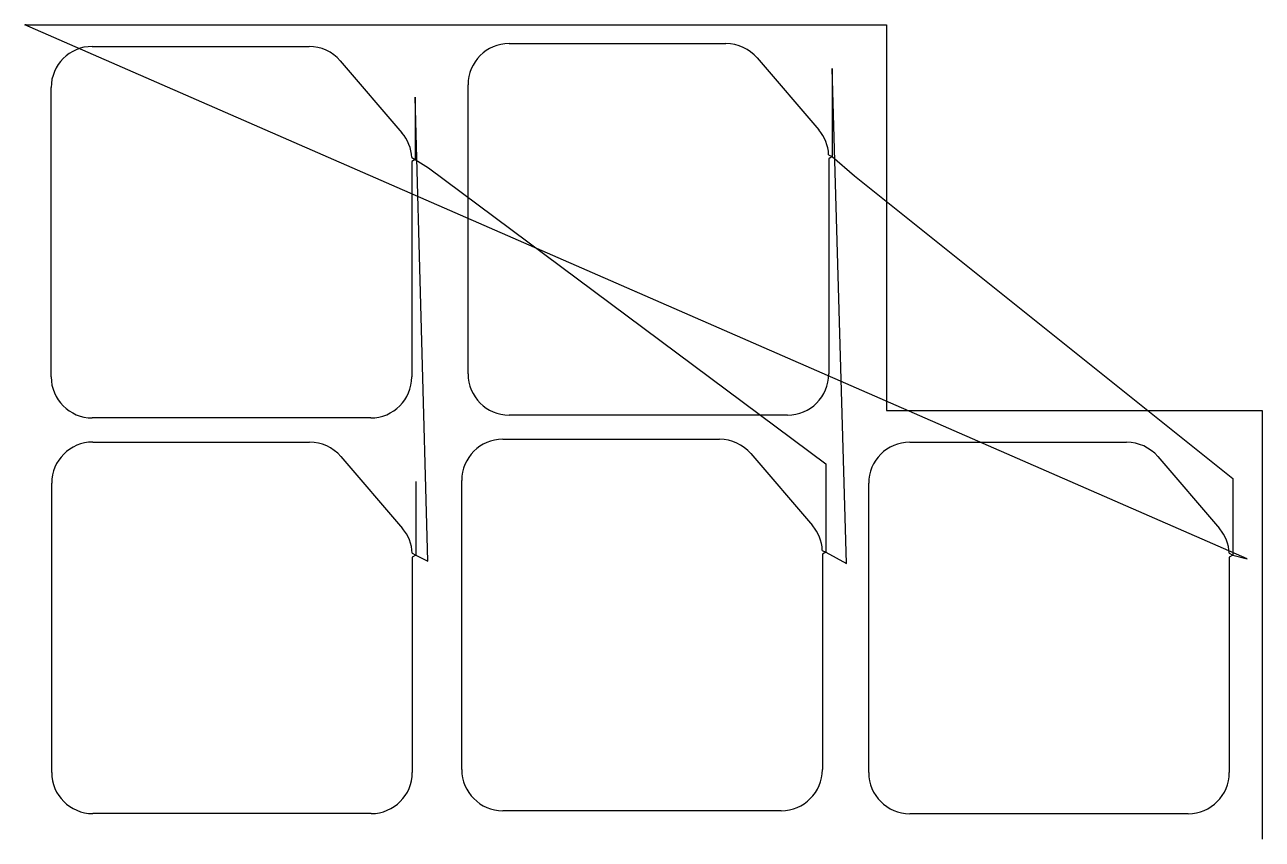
# Model space of a CAD drawing. Header units: metres. Extents: x 0 to 933, y 1519 to 2133.
import ezdxf

# ---------------------------------------------------------------- set-up
doc = ezdxf.new("R2010")
doc.units = ezdxf.units.M

msp = doc.modelspace()

# ---------------------------------------------------------------- linework, layer by layer
at = {"layer": 'TOOL_0'}
for p, q in [((922.025, 1730.625), (-0.001, 2133.141)), ((-0.001, 2133.141), (0.999, 2133.141)), ((0.999, 2133.141), (-0.001, 2133.141)), ((-0.001, 2133.141), (0.999, 2133.141)), ((0.999, 2133.141), (649.913, 2133.141)), ((649.913, 2133.141), (649.913, 1842.399)), ((365.344, 2118.937), (528.846, 2118.937)), ((50.919, 2116.782), (214.421, 2116.782)), ((237.958, 2105.957), (284.456, 2051.709)), ((552.383, 2108.112), (598.881, 2053.864)), ((619.851, 1727), (608.926, 2100.136)), ((608.926, 2100.136), (608.926, 2033.72)), ((19.919, 1867.782), (19.919, 2085.782)), ((334.344, 1869.937), (334.344, 2087.937)), ((304.126, 1728.888), (294.501, 2078.518)), ((294.501, 2078.518), (294.501, 2031.565)), ((606.308, 2035.189), (608.926, 2033.721)), ((291.883, 2033.034), (294.501, 2031.566)), ((294.501, 2031.565), (291.919, 2030.034)), ((291.919, 2030.034), (291.919, 1867.782)), ((294.501, 2031.566), (304.467, 2025.211)), ((608.926, 2033.72), (606.344, 2032.189)), ((606.344, 2032.189), (606.344, 1869.937)), ((608.926, 2033.721), (625.682, 2019.179)), ((304.467, 2025.211), (604.146, 1802.177)), ((625.682, 2019.179), (911.079, 1791.118)), ((575.344, 1838.937), (365.344, 1838.937)), ((649.913, 1842.399), (933.336, 1842.399)), ((933.336, 1842.399), (933.336, 1520.219)), ((260.919, 1836.782), (50.919, 1836.782)), ((360.564, 1820.726), (524.066, 1820.726)), ((51.317, 1818.571), (214.819, 1818.571)), ((667.497, 1818.491), (830.999, 1818.491)), ((238.356, 1807.746), (284.854, 1753.498)), ((547.603, 1809.901), (594.101, 1755.653)), ((604.146, 1802.177), (604.146, 1735.509)), ((854.536, 1807.666), (901.034, 1753.418)), ((20.317, 1569.571), (20.317, 1787.571)), ((294.899, 1788.817), (294.899, 1733.354)), ((329.564, 1571.726), (329.564, 1789.726)), ((636.497, 1569.491), (636.497, 1787.491)), ((911.079, 1791.118), (911.079, 1733.274)), ((601.528, 1736.978), (604.146, 1735.51)), ((292.281, 1734.823), (294.899, 1733.355)), ((294.899, 1733.354), (292.317, 1731.823)), ((292.317, 1731.823), (292.317, 1569.571)), ((294.899, 1733.355), (304.126, 1728.888)), ((604.146, 1735.509), (601.564, 1733.978)), ((601.564, 1733.978), (601.564, 1571.726)), ((604.146, 1735.51), (619.851, 1727)), ((908.461, 1734.743), (911.079, 1733.275)), ((911.079, 1733.274), (908.497, 1731.743)), ((908.497, 1731.743), (908.497, 1569.491)), ((911.079, 1733.275), (922.025, 1730.625)), ((570.564, 1540.726), (360.564, 1540.726)), ((261.317, 1538.571), (51.317, 1538.571)), ((877.497, 1538.491), (667.497, 1538.491)), ((933.336, 1520.219), (933.336, 1519.219))]:
    msp.add_line(p, q, dxfattribs=at)
for centre, radius, start, end in [((365.344, 2087.937), 31, 90, 180), ((528.825, 2087.891), 31.046, 40.641129, 89.961244), ((50.919, 2085.782), 31, 90, 180), ((214.4, 2085.736), 31.046, 40.641129, 89.961244), ((575.344, 2033.689), 31, 2.773432, 40.601896), ((260.919, 2031.534), 31, 2.773432, 40.601896), ((50.919, 1867.782), 31, 180, 270), ((260.919, 1867.782), 31, 270, 0), ((365.344, 1869.937), 31, 180, 270), ((575.344, 1869.937), 31, 270, 0), ((360.564, 1789.726), 31, 90, 180), ((524.045, 1789.68), 31.046, 40.641129, 89.961244), ((51.317, 1787.571), 31, 90, 180), ((214.798, 1787.525), 31.046, 40.641129, 89.961244), ((667.497, 1787.491), 31, 90, 180), ((830.978, 1787.445), 31.046, 40.641129, 89.961244), ((570.564, 1735.478), 31, 2.773432, 40.601896), ((261.317, 1733.323), 31, 2.773432, 40.601896), ((877.497, 1733.243), 31, 2.773432, 40.601896), ((51.317, 1569.571), 31, 180, 270), ((261.317, 1569.571), 31, 270, 0), ((360.564, 1571.726), 31, 180, 270), ((570.564, 1571.726), 31, 270, 0), ((667.497, 1569.491), 31, 180, 270), ((877.497, 1569.491), 31, 270, 0)]:
    msp.add_arc(centre, radius, start, end, dxfattribs=at)

doc.saveas('drawing.dxf')
